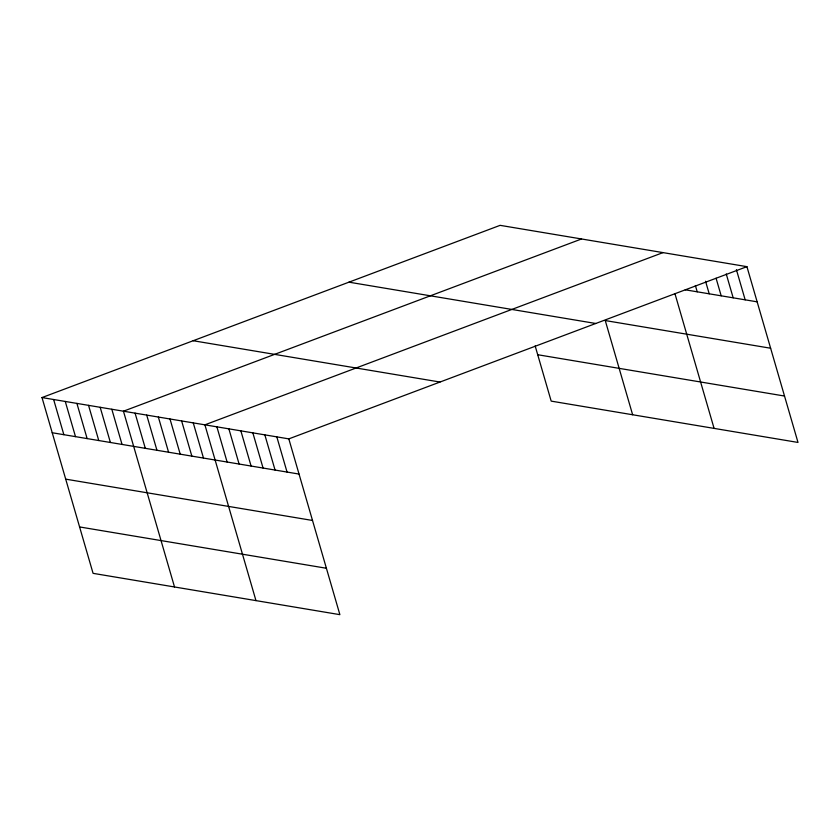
<?xml version="1.0" encoding="UTF-8"?>
<svg xmlns="http://www.w3.org/2000/svg" width="840" height="840" viewBox="0 0 840 840"><rect width="100%" height="100%" fill="white"/><g stroke="black" fill="none" stroke-linecap="round" stroke-linejoin="round"><path stroke-width="1.26" d="M42 397.562L288.813 438.879L339.885 614.659L93.072 573.342L42 397.562L500.115 225.341L746.928 266.658L798 442.439L551.187 401.121L535.154 345.912M581.563 238.97L123.448 411.201L174.521 586.981M663.012 252.609L204.897 424.83L255.969 600.611M288.813 438.879L746.928 266.658M685.22 289.8L757.155 301.833M770.626 348.233L605.262 320.555L632.635 414.761M348.936 282.167L595.749 323.484M537.705 354.721L784.518 396.039M193.179 340.725L439.992 382.043M52.216 432.747L299.03 474.065M65.699 479.147L312.512 520.464M79.59 526.942L326.403 568.26M736.407 269.671L745.164 299.828M726.243 273.945L733.173 297.822M716.079 278.229L721.182 295.817M705.548 281.243L709.202 293.811M695.384 285.516L697.211 291.806M675.014 293.895L714.084 428.39M276.822 436.874L287.049 472.059M264.841 434.868L275.058 470.043M252.851 432.863L263.067 468.038M240.859 430.846L251.087 466.032M228.869 428.841L239.096 464.026M216.888 426.836L227.105 462.021M193.263 422.888L203.48 458.062M181.629 420.935L191.846 456.12M169.995 418.992L180.212 454.167M158.351 417.039L168.578 452.225M146.716 415.096L156.944 450.272M135.083 413.144L145.309 448.329M111.814 409.248L122.031 444.433M100.18 407.306L110.397 442.481M88.547 405.353L98.763 440.538M76.902 403.41L87.129 438.585M65.268 401.457L75.495 436.643M53.634 399.514L63.861 434.69"/></g></svg>
